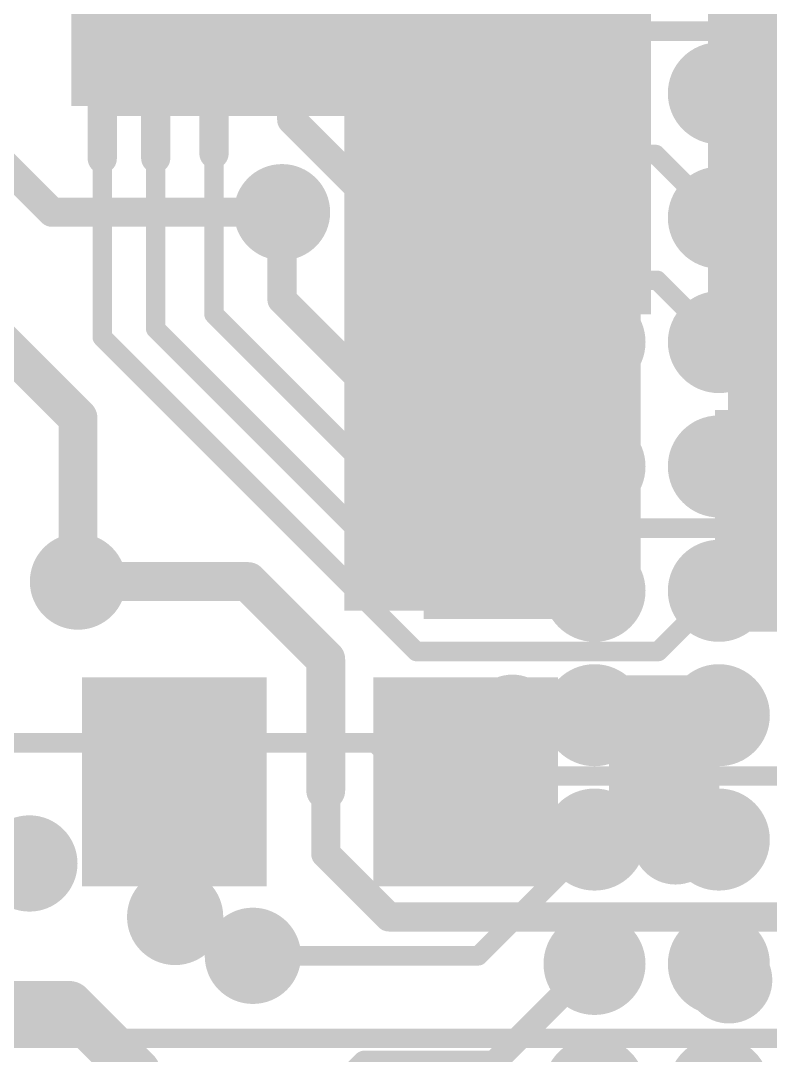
# Model space of a CAD drawing. Header units: millimetres. Extents: x -0.39 to 4.37, y -0.38 to 3.54.
# Drawn here: x 1.3242 to 1.4785, y 1.5855 to 1.7984 of the extents above; entities that cross this region are included whole.
import ezdxf

# ---------------------------------------------------------------- set-up
doc = ezdxf.new("R2010")
doc.units = ezdxf.units.MM
doc.header["$MEASUREMENT"] = 0
for name, color, linetype in [('BottomLayer', 5, 'Continuous'), ('BottomPaste', 16, 'Continuous'), ('BottomSolder', 6, 'Continuous'), ('TopLayer', 1, 'Continuous'), ('TopPaste', 8, 'Continuous'), ('TopSolder', 216, 'Continuous'), ('ViaHoleLayer', 16, 'Continuous')]:
    doc.layers.add(name, color=color, linetype=linetype)

# ---------------------------------------------------------------- blocks, each defined once
blk = doc.blocks.new('RES0603_B_343')
at = {"layer": 'BottomLayer'}
for points in [[(-0.045, -0.0175), (-0.045, 0.0175), (-0.015, 0.0175), (-0.015, -0.0175)], [(0.015, -0.0175), (0.015, 0.0175), (0.045, 0.0175), (0.045, -0.0175)]]:
    blk.add_hatch(color=5, dxfattribs=at).paths.add_polyline_path(points)
at = {"layer": 'BottomPaste'}
for points in [[(-0.045, -0.0175), (-0.045, 0.0175), (-0.015, 0.0175), (-0.015, -0.0175)], [(0.015, -0.0175), (0.015, 0.0175), (0.045, 0.0175), (0.045, -0.0175)]]:
    blk.add_hatch(color=16, dxfattribs=at).paths.add_polyline_path(points)
at = {"layer": 'BottomSolder'}
for points in [[(-0.049, -0.0215), (-0.049, 0.0215), (-0.011, 0.0215), (-0.011, -0.0215)], [(0.011, -0.0215), (0.011, 0.0215), (0.049, 0.0215), (0.049, -0.0215)]]:
    blk.add_hatch(color=6, dxfattribs=at).paths.add_polyline_path(points)
blk = doc.blocks.new('RK3399_364')
at = {"layer": 'TopLayer'}
h = blk.add_hatch(color=1, dxfattribs=at)
edge = h.paths.add_edge_path()
edge.add_arc((0.3582682, 0.0255905), 0.006496, 0, 360)
h = blk.add_hatch(color=1, dxfattribs=at)
edge = h.paths.add_edge_path()
edge.add_arc((0.3838582, 0.0255905), 0.006496, 0, 360)
h = blk.add_hatch(color=1, dxfattribs=at)
edge = h.paths.add_edge_path()
edge.add_arc((0.3582682, 5e-07), 0.006496, 0, 360)
h = blk.add_hatch(color=1, dxfattribs=at)
edge = h.paths.add_edge_path()
edge.add_arc((0.3838582, 5e-07), 0.006496, 0, 360)
h = blk.add_hatch(color=1, dxfattribs=at)
edge = h.paths.add_edge_path()
edge.add_arc((0.3582682, -0.0255915), 0.006496, 0, 360)
h = blk.add_hatch(color=1, dxfattribs=at)
edge = h.paths.add_edge_path()
edge.add_arc((0.3838582, -0.0255915), 0.006496, 0, 360)
h = blk.add_hatch(color=1, dxfattribs=at)
edge = h.paths.add_edge_path()
edge.add_arc((0.3582682, -0.0511815), 0.006496, 0, 360)
h = blk.add_hatch(color=1, dxfattribs=at)
edge = h.paths.add_edge_path()
edge.add_arc((0.3838582, -0.0511815), 0.006496, 0, 360)
h = blk.add_hatch(color=1, dxfattribs=at)
edge = h.paths.add_edge_path()
edge.add_arc((0.3582682, -0.0767715), 0.006496, 0, 360)
h = blk.add_hatch(color=1, dxfattribs=at)
edge = h.paths.add_edge_path()
edge.add_arc((0.3838582, -0.0767715), 0.006496, 0, 360)
h = blk.add_hatch(color=1, dxfattribs=at)
edge = h.paths.add_edge_path()
edge.add_arc((0.3582682, -0.1023615), 0.006496, 0, 360)
h = blk.add_hatch(color=1, dxfattribs=at)
edge = h.paths.add_edge_path()
edge.add_arc((0.3838582, -0.1023615), 0.006496, 0, 360)
h = blk.add_hatch(color=1, dxfattribs=at)
edge = h.paths.add_edge_path()
edge.add_arc((0.3582682, -0.1279535), 0.006496, 0, 360)
h = blk.add_hatch(color=1, dxfattribs=at)
edge = h.paths.add_edge_path()
edge.add_arc((0.3838582, -0.1279535), 0.006496, 0, 360)
h = blk.add_hatch(color=1, dxfattribs=at)
edge = h.paths.add_edge_path()
edge.add_arc((0.3582682, -0.1535435), 0.006496, 0, 360)
h = blk.add_hatch(color=1, dxfattribs=at)
edge = h.paths.add_edge_path()
edge.add_arc((0.3838582, -0.1535435), 0.006496, 0, 360)
at = {"layer": 'TopPaste'}
h = blk.add_hatch(color=8, dxfattribs=at)
edge = h.paths.add_edge_path()
edge.add_arc((0.3582682, 0.0255905), 0.006496, 0, 360)
h = blk.add_hatch(color=8, dxfattribs=at)
edge = h.paths.add_edge_path()
edge.add_arc((0.3838582, 0.0255905), 0.006496, 0, 360)
h = blk.add_hatch(color=8, dxfattribs=at)
edge = h.paths.add_edge_path()
edge.add_arc((0.3582682, 5e-07), 0.006496, 0, 360)
h = blk.add_hatch(color=8, dxfattribs=at)
edge = h.paths.add_edge_path()
edge.add_arc((0.3838582, 5e-07), 0.006496, 0, 360)
h = blk.add_hatch(color=8, dxfattribs=at)
edge = h.paths.add_edge_path()
edge.add_arc((0.3582682, -0.0255915), 0.006496, 0, 360)
h = blk.add_hatch(color=8, dxfattribs=at)
edge = h.paths.add_edge_path()
edge.add_arc((0.3838582, -0.0255915), 0.006496, 0, 360)
h = blk.add_hatch(color=8, dxfattribs=at)
edge = h.paths.add_edge_path()
edge.add_arc((0.3582682, -0.0511815), 0.006496, 0, 360)
h = blk.add_hatch(color=8, dxfattribs=at)
edge = h.paths.add_edge_path()
edge.add_arc((0.3838582, -0.0511815), 0.006496, 0, 360)
h = blk.add_hatch(color=8, dxfattribs=at)
edge = h.paths.add_edge_path()
edge.add_arc((0.3582682, -0.0767715), 0.006496, 0, 360)
h = blk.add_hatch(color=8, dxfattribs=at)
edge = h.paths.add_edge_path()
edge.add_arc((0.3838582, -0.0767715), 0.006496, 0, 360)
h = blk.add_hatch(color=8, dxfattribs=at)
edge = h.paths.add_edge_path()
edge.add_arc((0.3582682, -0.1023615), 0.006496, 0, 360)
h = blk.add_hatch(color=8, dxfattribs=at)
edge = h.paths.add_edge_path()
edge.add_arc((0.3838582, -0.1023615), 0.006496, 0, 360)
h = blk.add_hatch(color=8, dxfattribs=at)
edge = h.paths.add_edge_path()
edge.add_arc((0.3582682, -0.1279535), 0.006496, 0, 360)
h = blk.add_hatch(color=8, dxfattribs=at)
edge = h.paths.add_edge_path()
edge.add_arc((0.3838582, -0.1279535), 0.006496, 0, 360)
h = blk.add_hatch(color=8, dxfattribs=at)
edge = h.paths.add_edge_path()
edge.add_arc((0.3582682, -0.1535435), 0.006496, 0, 360)
h = blk.add_hatch(color=8, dxfattribs=at)
edge = h.paths.add_edge_path()
edge.add_arc((0.3838582, -0.1535435), 0.006496, 0, 360)
at = {"layer": 'TopSolder'}
h = blk.add_hatch(color=216, dxfattribs=at)
edge = h.paths.add_edge_path()
edge.add_arc((0.3582682, 0.0511805), 0.010496, 0, 360)
h = blk.add_hatch(color=216, dxfattribs=at)
edge = h.paths.add_edge_path()
edge.add_arc((0.3838582, 0.0511805), 0.010496, 0, 360)
h = blk.add_hatch(color=216, dxfattribs=at)
edge = h.paths.add_edge_path()
edge.add_arc((0.3582682, 0.0255905), 0.010496, 0, 360)
h = blk.add_hatch(color=216, dxfattribs=at)
edge = h.paths.add_edge_path()
edge.add_arc((0.3838582, 0.0255905), 0.010496, 0, 360)
h = blk.add_hatch(color=216, dxfattribs=at)
edge = h.paths.add_edge_path()
edge.add_arc((0.3582682, 5e-07), 0.010496, 0, 360)
h = blk.add_hatch(color=216, dxfattribs=at)
edge = h.paths.add_edge_path()
edge.add_arc((0.3838582, 5e-07), 0.010496, 0, 360)
h = blk.add_hatch(color=216, dxfattribs=at)
edge = h.paths.add_edge_path()
edge.add_arc((0.3582682, -0.0255915), 0.010496, 0, 360)
h = blk.add_hatch(color=216, dxfattribs=at)
edge = h.paths.add_edge_path()
edge.add_arc((0.3838582, -0.0255915), 0.010496, 0, 360)
h = blk.add_hatch(color=216, dxfattribs=at)
edge = h.paths.add_edge_path()
edge.add_arc((0.3582682, -0.0511815), 0.010496, 0, 360)
h = blk.add_hatch(color=216, dxfattribs=at)
edge = h.paths.add_edge_path()
edge.add_arc((0.3838582, -0.0511815), 0.010496, 0, 360)
h = blk.add_hatch(color=216, dxfattribs=at)
edge = h.paths.add_edge_path()
edge.add_arc((0.3582682, -0.0767715), 0.010496, 0, 360)
h = blk.add_hatch(color=216, dxfattribs=at)
edge = h.paths.add_edge_path()
edge.add_arc((0.3838582, -0.0767715), 0.010496, 0, 360)
h = blk.add_hatch(color=216, dxfattribs=at)
edge = h.paths.add_edge_path()
edge.add_arc((0.3582682, -0.1023615), 0.010496, 0, 360)
h = blk.add_hatch(color=216, dxfattribs=at)
edge = h.paths.add_edge_path()
edge.add_arc((0.3838582, -0.1023615), 0.010496, 0, 360)
h = blk.add_hatch(color=216, dxfattribs=at)
edge = h.paths.add_edge_path()
edge.add_arc((0.3582682, -0.1279535), 0.010496, 0, 360)
h = blk.add_hatch(color=216, dxfattribs=at)
edge = h.paths.add_edge_path()
edge.add_arc((0.3838582, -0.1279535), 0.010496, 0, 360)
h = blk.add_hatch(color=216, dxfattribs=at)
edge = h.paths.add_edge_path()
edge.add_arc((0.3582682, -0.1535435), 0.010496, 0, 360)
h = blk.add_hatch(color=216, dxfattribs=at)
edge = h.paths.add_edge_path()
edge.add_arc((0.3838582, -0.1535435), 0.010496, 0, 360)
blk = doc.blocks.new('X322524MOB4SI_B_366')
at = {"layer": 'BottomLayer'}
for points in [[(-0.07086615, 0.05708655), (-0.01574805, 0.05708655), (-0.01574805, 0.00984245), (-0.07086615, 0.00984245)], [(0.01574785, 0.05708655), (0.07086595, 0.05708655), (0.07086595, 0.00984245), (0.01574785, 0.00984245)], [(-0.07086615, -0.00984345), (-0.01574805, -0.00984345), (-0.01574805, -0.05708755), (-0.07086615, -0.05708755)], [(0.01574785, -0.00984345), (0.07086595, -0.00984345), (0.07086595, -0.05708755), (0.01574785, -0.05708755)]]:
    blk.add_hatch(color=5, dxfattribs=at).paths.add_polyline_path(points)
at = {"layer": 'BottomPaste'}
for points in [[(-0.07086615, 0.05708655), (-0.01574805, 0.05708655), (-0.01574805, 0.00984245), (-0.07086615, 0.00984245)], [(0.01574785, 0.05708655), (0.07086595, 0.05708655), (0.07086595, 0.00984245), (0.01574785, 0.00984245)], [(-0.07086615, -0.00984345), (-0.01574805, -0.00984345), (-0.01574805, -0.05708755), (-0.07086615, -0.05708755)], [(0.01574785, -0.00984345), (0.07086595, -0.00984345), (0.07086595, -0.05708755), (0.01574785, -0.05708755)]]:
    blk.add_hatch(color=16, dxfattribs=at).paths.add_polyline_path(points)
at = {"layer": 'BottomSolder'}
for points in [[(-0.07486615, 0.06108655), (-0.01174805, 0.06108655), (-0.01174805, 0.00584245), (-0.07486615, 0.00584245)], [(0.01174785, 0.06108655), (0.07486595, 0.06108655), (0.07486595, 0.00584245), (0.01174785, 0.00584245)], [(-0.07486615, -0.00584345), (-0.01174805, -0.00584345), (-0.01174805, -0.06108755), (-0.07486615, -0.06108755)], [(0.01174785, -0.00584345), (0.07486595, -0.00584345), (0.07486595, -0.06108755), (0.01174785, -0.06108755)]]:
    blk.add_hatch(color=6, dxfattribs=at).paths.add_polyline_path(points)
blk = doc.blocks.new('RES0603_B_401')
at = {"layer": 'BottomLayer'}
for points in [[(-0.045, -0.0175), (-0.045, 0.0175), (-0.015, 0.0175), (-0.015, -0.0175)], [(0.015, -0.0175), (0.015, 0.0175), (0.045, 0.0175), (0.045, -0.0175)]]:
    blk.add_hatch(color=5, dxfattribs=at).paths.add_polyline_path(points)
at = {"layer": 'BottomPaste'}
for points in [[(-0.045, -0.0175), (-0.045, 0.0175), (-0.015, 0.0175), (-0.015, -0.0175)], [(0.015, -0.0175), (0.015, 0.0175), (0.045, 0.0175), (0.045, -0.0175)]]:
    blk.add_hatch(color=16, dxfattribs=at).paths.add_polyline_path(points)
at = {"layer": 'BottomSolder'}
for points in [[(-0.049, -0.0215), (-0.049, 0.0215), (-0.011, 0.0215), (-0.011, -0.0215)], [(0.011, -0.0215), (0.011, 0.0215), (0.049, 0.0215), (0.049, -0.0215)]]:
    blk.add_hatch(color=6, dxfattribs=at).paths.add_polyline_path(points)
blk = doc.blocks.new('C__0402_B_451')
at = {"layer": 'BottomLayer'}
for points in [[(-0.009499999999999996, 0.0125), (-0.009500000000000003, -0.0125), (-0.0275, -0.0125), (-0.0275, 0.0125)], [(0.0275, 0.0125), (0.0275, -0.0125), (0.009499999999999996, -0.0125), (0.009500000000000003, 0.0125)]]:
    blk.add_hatch(color=5, dxfattribs=at).paths.add_polyline_path(points)
at = {"layer": 'BottomPaste'}
for points in [[(-0.009499999999999996, 0.0125), (-0.009500000000000003, -0.0125), (-0.0275, -0.0125), (-0.0275, 0.0125)], [(0.0275, 0.0125), (0.0275, -0.0125), (0.009499999999999996, -0.0125), (0.009500000000000003, 0.0125)]]:
    blk.add_hatch(color=16, dxfattribs=at).paths.add_polyline_path(points)
at = {"layer": 'BottomSolder'}
for points in [[(-0.007137799999999997, 0.0148622), (-0.007137800000000003, -0.0148622), (-0.0298622, -0.0148622), (-0.0298622, 0.0148622)], [(0.0298622, 0.0148622), (0.0298622, -0.0148622), (0.007137799999999997, -0.0148622), (0.007137800000000003, 0.0148622)]]:
    blk.add_hatch(color=6, dxfattribs=at).paths.add_polyline_path(points)
blk = doc.blocks.new('C__0603_B_500')
at = {"layer": 'BottomLayer'}
for points in [[(-0.015, 0.0175), (-0.015, -0.0175), (-0.045, -0.0175), (-0.045, 0.0175)], [(0.045, 0.0175), (0.045, -0.0175), (0.015, -0.0175), (0.015, 0.0175)]]:
    blk.add_hatch(color=5, dxfattribs=at).paths.add_polyline_path(points)
at = {"layer": 'BottomPaste'}
for points in [[(-0.015, 0.0175), (-0.015, -0.0175), (-0.045, -0.0175), (-0.045, 0.0175)], [(0.045, 0.0175), (0.045, -0.0175), (0.015, -0.0175), (0.015, 0.0175)]]:
    blk.add_hatch(color=16, dxfattribs=at).paths.add_polyline_path(points)
at = {"layer": 'BottomSolder'}
for points in [[(-0.011, 0.0215), (-0.011, -0.0215), (-0.049, -0.0215), (-0.049, 0.0215)], [(0.049, 0.0215), (0.049, -0.0215), (0.011, -0.0215), (0.011, 0.0215)]]:
    blk.add_hatch(color=6, dxfattribs=at).paths.add_polyline_path(points)

msp = doc.modelspace()

# ---------------------------------------------------------------- hatches: boundary and pattern name
at = {"layer": 'BottomLayer'}
for points in [[(1.4698225, 1.6726652), (1.5009999, 1.6726652), (1.5009999, 1.817), (1.4698225, 1.817)], [(1.3381395, 1.7788222), (1.4128225, 1.7788222), (1.4128225, 1.8148222), (1.3381395, 1.8148222)], [(1.3908225, 1.677), (1.4518225, 1.677), (1.4518225, 1.797), (1.3908225, 1.797)]]:
    msp.add_hatch(color=5, dxfattribs=at).paths.add_polyline_path(points)
h = msp.add_hatch(color=5, dxfattribs=at)
edge = h.paths.add_edge_path()
edge.add_arc((1.378, 1.759), 0.0059055, 0, 360)
h = msp.add_hatch(color=5, dxfattribs=at)
edge = h.paths.add_edge_path()
edge.add_arc((1.401, 1.74), 0.0049212, 0, 360)
h = msp.add_hatch(color=5, dxfattribs=at)
edge = h.paths.add_edge_path()
edge.add_arc((1.336, 1.683), 0.0059055, 0, 360)
h = msp.add_hatch(color=5, dxfattribs=at)
edge = h.paths.add_edge_path()
edge.add_arc((1.4254258, 1.6549357), 0.0049212, 0, 360)
h = msp.add_hatch(color=5, dxfattribs=at)
edge = h.paths.add_edge_path()
edge.add_arc((1.459, 1.6295863), 0.0049212, 0, 360)
h = msp.add_hatch(color=5, dxfattribs=at)
edge = h.paths.add_edge_path()
edge.add_arc((1.326, 1.625), 0.0059055, 0, 360)
h = msp.add_hatch(color=5, dxfattribs=at)
edge = h.paths.add_edge_path()
edge.add_arc((1.356, 1.614), 0.0059055, 0, 360)
h = msp.add_hatch(color=5, dxfattribs=at)
edge = h.paths.add_edge_path()
edge.add_arc((1.372, 1.606), 0.0059055, 0, 360)
h = msp.add_hatch(color=5, dxfattribs=at)
edge = h.paths.add_edge_path()
edge.add_arc((1.47, 1.601), 0.0049212, 0, 360)
at = {"layer": 'BottomSolder'}
h = msp.add_hatch(color=6, dxfattribs=at)
edge = h.paths.add_edge_path()
edge.add_arc((1.378, 1.759), 0.0099055, 0, 360)
h = msp.add_hatch(color=6, dxfattribs=at)
edge = h.paths.add_edge_path()
edge.add_arc((1.401, 1.74), 0.0089212, 0, 360)
h = msp.add_hatch(color=6, dxfattribs=at)
edge = h.paths.add_edge_path()
edge.add_arc((1.336, 1.683), 0.0099055, 0, 360)
h = msp.add_hatch(color=6, dxfattribs=at)
edge = h.paths.add_edge_path()
edge.add_arc((1.4254258, 1.6549357), 0.0089212, 0, 360)
h = msp.add_hatch(color=6, dxfattribs=at)
edge = h.paths.add_edge_path()
edge.add_arc((1.459, 1.6295863), 0.0089212, 0, 360)
h = msp.add_hatch(color=6, dxfattribs=at)
edge = h.paths.add_edge_path()
edge.add_arc((1.326, 1.625), 0.0099055, 0, 360)
h = msp.add_hatch(color=6, dxfattribs=at)
edge = h.paths.add_edge_path()
edge.add_arc((1.356, 1.614), 0.0099055, 0, 360)
h = msp.add_hatch(color=6, dxfattribs=at)
edge = h.paths.add_edge_path()
edge.add_arc((1.372, 1.606), 0.0099055, 0, 360)
h = msp.add_hatch(color=6, dxfattribs=at)
edge = h.paths.add_edge_path()
edge.add_arc((1.47, 1.601), 0.0089212, 0, 360)
at = {"layer": 'TopLayer'}
h = msp.add_hatch(color=1, dxfattribs=at)
edge = h.paths.add_edge_path()
edge.add_arc((1.378, 1.759), 0.0059055, 0, 360)
h = msp.add_hatch(color=1, dxfattribs=at)
edge = h.paths.add_edge_path()
edge.add_arc((1.401, 1.74), 0.0049212, 0, 360)
h = msp.add_hatch(color=1, dxfattribs=at)
edge = h.paths.add_edge_path()
edge.add_arc((1.336, 1.683), 0.0059055, 0, 360)
h = msp.add_hatch(color=1, dxfattribs=at)
edge = h.paths.add_edge_path()
edge.add_arc((1.4254258, 1.6549357), 0.0049212, 0, 360)
h = msp.add_hatch(color=1, dxfattribs=at)
edge = h.paths.add_edge_path()
edge.add_arc((1.459, 1.6295863), 0.0049212, 0, 360)
h = msp.add_hatch(color=1, dxfattribs=at)
edge = h.paths.add_edge_path()
edge.add_arc((1.326, 1.625), 0.0059055, 0, 360)
h = msp.add_hatch(color=1, dxfattribs=at)
edge = h.paths.add_edge_path()
edge.add_arc((1.356, 1.614), 0.0059055, 0, 360)
h = msp.add_hatch(color=1, dxfattribs=at)
edge = h.paths.add_edge_path()
edge.add_arc((1.372, 1.606), 0.0059055, 0, 360)
h = msp.add_hatch(color=1, dxfattribs=at)
edge = h.paths.add_edge_path()
edge.add_arc((1.47, 1.601), 0.0049212, 0, 360)
at = {"layer": 'TopSolder'}
h = msp.add_hatch(color=216, dxfattribs=at)
edge = h.paths.add_edge_path()
edge.add_arc((1.378, 1.759), 0.0099055, 0, 360)
h = msp.add_hatch(color=216, dxfattribs=at)
edge = h.paths.add_edge_path()
edge.add_arc((1.401, 1.74), 0.0089212, 0, 360)
h = msp.add_hatch(color=216, dxfattribs=at)
edge = h.paths.add_edge_path()
edge.add_arc((1.336, 1.683), 0.0099055, 0, 360)
h = msp.add_hatch(color=216, dxfattribs=at)
edge = h.paths.add_edge_path()
edge.add_arc((1.4254258, 1.6549357), 0.0089212, 0, 360)
h = msp.add_hatch(color=216, dxfattribs=at)
edge = h.paths.add_edge_path()
edge.add_arc((1.459, 1.6295863), 0.0089212, 0, 360)
h = msp.add_hatch(color=216, dxfattribs=at)
edge = h.paths.add_edge_path()
edge.add_arc((1.326, 1.625), 0.0099055, 0, 360)
h = msp.add_hatch(color=216, dxfattribs=at)
edge = h.paths.add_edge_path()
edge.add_arc((1.356, 1.614), 0.0099055, 0, 360)
h = msp.add_hatch(color=216, dxfattribs=at)
edge = h.paths.add_edge_path()
edge.add_arc((1.372, 1.606), 0.0099055, 0, 360)
h = msp.add_hatch(color=216, dxfattribs=at)
edge = h.paths.add_edge_path()
edge.add_arc((1.47, 1.601), 0.0089212, 0, 360)
at = {"layer": 'ViaHoleLayer'}
h = msp.add_hatch(color=16, dxfattribs=at)
edge = h.paths.add_edge_path()
edge.add_arc((1.378, 1.759), 0.003937, 0, 360)
h = msp.add_hatch(color=16, dxfattribs=at)
edge = h.paths.add_edge_path()
edge.add_arc((1.401, 1.74), 0.003937, 0, 360)
h = msp.add_hatch(color=16, dxfattribs=at)
edge = h.paths.add_edge_path()
edge.add_arc((1.336, 1.683), 0.003937, 0, 360)
h = msp.add_hatch(color=16, dxfattribs=at)
edge = h.paths.add_edge_path()
edge.add_arc((1.4254258, 1.6549357), 0.003937, 0, 360)
h = msp.add_hatch(color=16, dxfattribs=at)
edge = h.paths.add_edge_path()
edge.add_arc((1.459, 1.6295863), 0.003937, 0, 360)
h = msp.add_hatch(color=16, dxfattribs=at)
edge = h.paths.add_edge_path()
edge.add_arc((1.326, 1.625), 0.003937, 0, 360)
h = msp.add_hatch(color=16, dxfattribs=at)
edge = h.paths.add_edge_path()
edge.add_arc((1.356, 1.614), 0.003937, 0, 360)
h = msp.add_hatch(color=16, dxfattribs=at)
edge = h.paths.add_edge_path()
edge.add_arc((1.372, 1.606), 0.003937, 0, 360)
h = msp.add_hatch(color=16, dxfattribs=at)
edge = h.paths.add_edge_path()
edge.add_arc((1.47, 1.601), 0.003937, 0, 360)

# ---------------------------------------------------------------- linework, layer by layer
at = {"layer": 'BottomLayer'}
for points, const_width in [([(1.4656842, 1.8100861), (1.4736659, 1.7950742)], 0.006), ([(1.288, 1.8016447), (1.3306447, 1.759)], 0.006), ([(1.4736659, 1.7950742), (1.4944537, 1.7705013)], 0.006), ([(1.3306447, 1.759), (1.378, 1.759)], 0.006), ([(1.336, 1.683), (1.3710001, 1.683)], 0.008), ([(1.3710001, 1.683), (1.387, 1.6670001)], 0.008), ([(1.387, 1.64), (1.387, 1.6670001)], 0.008), ([(1.4566395, 1.6488222), (1.459, 1.6464617)], 0.012), ([(1.459, 1.6295863), (1.459, 1.6464617)], 0.012), ([(1.4158225, 1.6418222), (1.4158225, 1.6443222)], 0.01), ([(1.3558225, 1.6418222), (1.356, 1.6416447)], 0.008), ([(1.356, 1.614), (1.356, 1.6416447)], 0.008), ([(1.387, 1.627), (1.387, 1.64)], 0.006), ([(1.387, 1.627), (1.4, 1.614)], 0.006), ([(1.4, 1.614), (1.5580001, 1.614)], 0.006), ([(1.234, 1.589), (1.5210001, 1.589)], 0.004)]:
    msp.add_lwpolyline(points, dxfattribs=dict(at, const_width=const_width))
for points, const_width in [([(1.4721659, 1.7950742, 1), (1.4751659, 1.7950742, 1)], 0.003), ([(1.4721659, 1.7950742, 1), (1.4751659, 1.7950742, 1)], 0.003), ([(1.3291447, 1.759, 1), (1.3321447, 1.759, 1)], 0.003), ([(1.3291447, 1.759, 1), (1.3321447, 1.759, 1)], 0.003), ([(1.3765, 1.759, 1), (1.3795, 1.759, 1)], 0.003), ([(1.334, 1.683, 1), (1.338, 1.683, 1)], 0.004), ([(1.3690001, 1.683, 1), (1.3730001, 1.683, 1)], 0.004), ([(1.3690001, 1.683, 1), (1.3730001, 1.683, 1)], 0.004), ([(1.385, 1.6670001, 1), (1.389, 1.6670001, 1)], 0.004), ([(1.385, 1.6670001, 1), (1.389, 1.6670001, 1)], 0.004), ([(1.4536395, 1.6488222, 1), (1.4596395, 1.6488222, 1)], 0.006), ([(1.456, 1.6464617, 1), (1.462, 1.6464617, 1)], 0.006), ([(1.456, 1.6464617, 1), (1.462, 1.6464617, 1)], 0.006), ([(1.4133225, 1.6443222, 1), (1.4183225, 1.6443222, 1)], 0.005), ([(1.3538225, 1.6418222, 1), (1.3578225, 1.6418222, 1)], 0.004), ([(1.354, 1.6416447, 1), (1.358, 1.6416447, 1)], 0.004), ([(1.354, 1.6416447, 1), (1.358, 1.6416447, 1)], 0.004), ([(1.4133225, 1.6418222, 1), (1.4183225, 1.6418222, 1)], 0.005), ([(1.385, 1.64, 1), (1.389, 1.64, 1)], 0.004), ([(1.3855, 1.64, 1), (1.3885, 1.64, 1)], 0.003), ([(1.456, 1.6295863, 1), (1.462, 1.6295863, 1)], 0.006), ([(1.3855, 1.627, 1), (1.3885, 1.627, 1)], 0.003), ([(1.3855, 1.627, 1), (1.3885, 1.627, 1)], 0.003), ([(1.354, 1.614, 1), (1.358, 1.614, 1)], 0.004), ([(1.3985, 1.614, 1), (1.4015, 1.614, 1)], 0.003), ([(1.3985, 1.614, 1), (1.4015, 1.614, 1)], 0.003)]:
    msp.add_lwpolyline(points, format="xyb", close=True, dxfattribs=dict(at, const_width=const_width))
at = {"layer": 'TopLayer'}
for points, const_width in [([(1.352, 1.7701), (1.352, 2.028)], 0.006), ([(1.4070001, 1.7939999), (1.4070001, 2.0173847)], 0.005), ([(1.3940001, 1.7886152), (1.3940001, 2.0119999)], 0.005), ([(1.364, 1.771), (1.364, 2.0055639)], 0.006), ([(1.341, 1.77), (1.341, 1.8662194)], 0.006), ([(1.38, 1.778), (1.38, 1.84)], 0.006), ([(1.417, 1.814), (1.4347438, 1.7962562)], 0.004), ([(1.4347438, 1.7962562), (1.6086645, 1.7962562)], 0.004), ([(1.4070001, 1.7939999), (1.4301298, 1.7708702)], 0.005), ([(1.3940001, 1.7886152), (1.4247451, 1.7578702)], 0.005), ([(1.38, 1.778), (1.4, 1.758)], 0.006), ([(1.341, 1.7332721), (1.341, 1.77)], 0.004), ([(1.352, 1.735), (1.352, 1.7701)], 0.004), ([(1.364, 1.738), (1.364, 1.771)], 0.004), ([(1.4301298, 1.7708702), (1.4549165, 1.7708702)], 0.004), ([(1.4549165, 1.7708702), (1.4679165, 1.7578702)], 0.004), ([(1.378, 1.741), (1.378, 1.759)], 0.006), ([(1.4, 1.758), (1.413, 1.745)], 0.004), ([(1.4247451, 1.7578702), (1.4423265, 1.7578702)], 0.005), ([(1.413, 1.745), (1.4551947, 1.745)], 0.004), ([(1.4551947, 1.745), (1.4679165, 1.7322782)], 0.004), ([(1.3128362, 1.7398222), (1.336, 1.7166584)], 0.008), ([(1.378, 1.741), (1.4123118, 1.7066882)], 0.006), ([(1.401, 1.74), (1.4087218, 1.7322782)], 0.006), ([(1.364, 1.738), (1.408, 1.694)], 0.004), ([(1.341, 1.7332721), (1.40567, 1.6686021)], 0.004), ([(1.352, 1.735), (1.4059018, 1.6810982)], 0.004), ([(1.4087218, 1.7322782), (1.4423265, 1.7322782)], 0.006), ([(1.4679185, 1.7066882), (1.4935085, 1.7322782)], 0.006), ([(1.336, 1.683), (1.336, 1.7166584)], 0.008), ([(1.4123118, 1.7066882), (1.4417029, 1.7066882)], 0.006), ([(1.4417029, 1.7066882), (1.4420147, 1.707)], 0.006), ([(1.4420147, 1.707), (1.4423265, 1.7066882)], 0.006), ([(1.4679165, 1.7066882), (1.4679185, 1.7066882)], 0.006), ([(1.408, 1.694), (1.4806067, 1.694)], 0.004), ([(1.4059018, 1.6810982), (1.4423265, 1.6810982)], 0.004), ([(1.4554204, 1.6686021), (1.4679165, 1.6810982)], 0.004), ([(1.40567, 1.6686021), (1.4554204, 1.6686021)], 0.004), ([(1.4254258, 1.6549357), (1.4423265, 1.6549357)], 0.006), ([(1.2998225, 1.6498222), (1.3971778, 1.6498222)], 0.004), ([(1.3971778, 1.6498222), (1.404, 1.643)], 0.004), ([(1.404, 1.643), (1.516, 1.643)], 0.004), ([(1.4184103, 1.606), (1.4423265, 1.6299162)], 0.004), ([(1.372, 1.606), (1.4184103, 1.606)], 0.004), ([(1.4419912, 1.6043262), (1.4423265, 1.6043262)], 0.006), ([(1.4679165, 1.6043262), (1.47, 1.6022427)], 0.006), ([(1.421665, 1.584), (1.4419912, 1.6043262)], 0.005), ([(1.47, 1.601), (1.47, 1.6022427)], 0.006), ([(1.2998225, 1.5958222), (1.3341778, 1.5958222)], 0.01), ([(1.3341778, 1.5958222), (1.348, 1.582)], 0.01), ([(1.324, 1.513), (1.395, 1.584)], 0.005), ([(1.348, 1.5659402), (1.348, 1.582)], 0.01), ([(1.395, 1.584), (1.421665, 1.584)], 0.005)]:
    msp.add_lwpolyline(points, dxfattribs=dict(at, const_width=const_width))
for points, const_width in [([(1.4337438, 1.7962562, 1), (1.4357438, 1.7962562, 1)], 0.002), ([(1.4337438, 1.7962562, 1), (1.4357438, 1.7962562, 1)], 0.002), ([(1.4057501, 1.7939999, 1), (1.4082501, 1.7939999, 1)], 0.0025), ([(1.4057501, 1.7939999, 1), (1.4082501, 1.7939999, 1)], 0.0025), ([(1.3927501, 1.7886152, 1), (1.3952501, 1.7886152, 1)], 0.0025), ([(1.3927501, 1.7886152, 1), (1.3952501, 1.7886152, 1)], 0.0025), ([(1.3785, 1.778, 1), (1.3815, 1.778, 1)], 0.003), ([(1.3785, 1.778, 1), (1.3815, 1.778, 1)], 0.003), ([(1.3625, 1.771, 1), (1.3655, 1.771, 1)], 0.003), ([(1.4288798, 1.7708702, 1), (1.4313798, 1.7708702, 1)], 0.0025), ([(1.3395, 1.77, 1), (1.3425, 1.77, 1)], 0.003), ([(1.34, 1.77, 1), (1.342, 1.77, 1)], 0.002), ([(1.3505, 1.7701, 1), (1.3535, 1.7701, 1)], 0.003), ([(1.351, 1.7701, 1), (1.353, 1.7701, 1)], 0.002), ([(1.363, 1.771, 1), (1.365, 1.771, 1)], 0.002), ([(1.4291298, 1.7708702, 1), (1.4311298, 1.7708702, 1)], 0.002), ([(1.4539165, 1.7708702, 1), (1.4559165, 1.7708702, 1)], 0.002), ([(1.4539165, 1.7708702, 1), (1.4559165, 1.7708702, 1)], 0.002), ([(1.3765, 1.759, 1), (1.3795, 1.759, 1)], 0.003), ([(1.3985, 1.758, 1), (1.4015, 1.758, 1)], 0.003), ([(1.399, 1.758, 1), (1.401, 1.758, 1)], 0.002), ([(1.4234951, 1.7578702, 1), (1.4259951, 1.7578702, 1)], 0.0025), ([(1.4234951, 1.7578702, 1), (1.4259951, 1.7578702, 1)], 0.0025), ([(1.4410765, 1.7578702, 1), (1.4435765, 1.7578702, 1)], 0.0025), ([(1.4669165, 1.7578702, 1), (1.4689165, 1.7578702, 1)], 0.002), ([(1.412, 1.745, 1), (1.414, 1.745, 1)], 0.002), ([(1.412, 1.745, 1), (1.414, 1.745, 1)], 0.002), ([(1.4541947, 1.745, 1), (1.4561947, 1.745, 1)], 0.002), ([(1.4541947, 1.745, 1), (1.4561947, 1.745, 1)], 0.002), ([(1.3765, 1.741, 1), (1.3795, 1.741, 1)], 0.003), ([(1.3765, 1.741, 1), (1.3795, 1.741, 1)], 0.003), ([(1.3995, 1.74, 1), (1.4025, 1.74, 1)], 0.003), ([(1.363, 1.738, 1), (1.365, 1.738, 1)], 0.002), ([(1.363, 1.738, 1), (1.365, 1.738, 1)], 0.002), ([(1.34, 1.7332721, 1), (1.342, 1.7332721, 1)], 0.002), ([(1.34, 1.7332721, 1), (1.342, 1.7332721, 1)], 0.002), ([(1.351, 1.735, 1), (1.353, 1.735, 1)], 0.002), ([(1.351, 1.735, 1), (1.353, 1.735, 1)], 0.002), ([(1.4072218, 1.7322782, 1), (1.4102218, 1.7322782, 1)], 0.003), ([(1.4072218, 1.7322782, 1), (1.4102218, 1.7322782, 1)], 0.003), ([(1.4408265, 1.7322782, 1), (1.4438265, 1.7322782, 1)], 0.003), ([(1.4669165, 1.7322782, 1), (1.4689165, 1.7322782, 1)], 0.002), ([(1.334, 1.7166584, 1), (1.338, 1.7166584, 1)], 0.004), ([(1.334, 1.7166584, 1), (1.338, 1.7166584, 1)], 0.004), ([(1.4108118, 1.7066882, 1), (1.4138118, 1.7066882, 1)], 0.003), ([(1.4108118, 1.7066882, 1), (1.4138118, 1.7066882, 1)], 0.003), ([(1.4402029, 1.7066882, 1), (1.4432029, 1.7066882, 1)], 0.003), ([(1.4402029, 1.7066882, 1), (1.4432029, 1.7066882, 1)], 0.003), ([(1.4405147, 1.707, 1), (1.4435147, 1.707, 1)], 0.003), ([(1.4405147, 1.707, 1), (1.4435147, 1.707, 1)], 0.003), ([(1.4408265, 1.7066882, 1), (1.4438265, 1.7066882, 1)], 0.003), ([(1.4664165, 1.7066882, 1), (1.4694165, 1.7066882, 1)], 0.003), ([(1.4664185, 1.7066882, 1), (1.4694185, 1.7066882, 1)], 0.003), ([(1.4664185, 1.7066882, 1), (1.4694185, 1.7066882, 1)], 0.003), ([(1.407, 1.694, 1), (1.409, 1.694, 1)], 0.002), ([(1.407, 1.694, 1), (1.409, 1.694, 1)], 0.002), ([(1.334, 1.683, 1), (1.338, 1.683, 1)], 0.004), ([(1.4049018, 1.6810982, 1), (1.4069018, 1.6810982, 1)], 0.002), ([(1.4049018, 1.6810982, 1), (1.4069018, 1.6810982, 1)], 0.002), ([(1.4413265, 1.6810982, 1), (1.4433265, 1.6810982, 1)], 0.002), ([(1.4669165, 1.6810982, 1), (1.4689165, 1.6810982, 1)], 0.002), ([(1.40467, 1.6686021, 1), (1.40667, 1.6686021, 1)], 0.002), ([(1.40467, 1.6686021, 1), (1.40667, 1.6686021, 1)], 0.002), ([(1.4544204, 1.6686021, 1), (1.4564204, 1.6686021, 1)], 0.002), ([(1.4544204, 1.6686021, 1), (1.4564204, 1.6686021, 1)], 0.002), ([(1.4239258, 1.6549357, 1), (1.4269258, 1.6549357, 1)], 0.003), ([(1.4408265, 1.6549357, 1), (1.4438265, 1.6549357, 1)], 0.003), ([(1.3961778, 1.6498222, 1), (1.3981778, 1.6498222, 1)], 0.002), ([(1.3961778, 1.6498222, 1), (1.3981778, 1.6498222, 1)], 0.002), ([(1.403, 1.643, 1), (1.405, 1.643, 1)], 0.002), ([(1.403, 1.643, 1), (1.405, 1.643, 1)], 0.002), ([(1.4413265, 1.6299162, 1), (1.4433265, 1.6299162, 1)], 0.002), ([(1.371, 1.606, 1), (1.373, 1.606, 1)], 0.002), ([(1.4174103, 1.606, 1), (1.4194103, 1.606, 1)], 0.002), ([(1.4174103, 1.606, 1), (1.4194103, 1.606, 1)], 0.002), ([(1.4404912, 1.6043262, 1), (1.4434912, 1.6043262, 1)], 0.003), ([(1.4408265, 1.6043262, 1), (1.4438265, 1.6043262, 1)], 0.003), ([(1.4664165, 1.6043262, 1), (1.4694165, 1.6043262, 1)], 0.003), ([(1.4407412, 1.6043262, 1), (1.4432412, 1.6043262, 1)], 0.0025), ([(1.4685, 1.6022427, 1), (1.4715, 1.6022427, 1)], 0.003), ([(1.4685, 1.6022427, 1), (1.4715, 1.6022427, 1)], 0.003), ([(1.4685, 1.601, 1), (1.4715, 1.601, 1)], 0.003), ([(1.3316778, 1.5958222, 1), (1.3366778, 1.5958222, 1)], 0.005), ([(1.3316778, 1.5958222, 1), (1.3366778, 1.5958222, 1)], 0.005), ([(1.3455, 1.582, 1), (1.3505, 1.582, 1)], 0.005), ([(1.3455, 1.582, 1), (1.3505, 1.582, 1)], 0.005), ([(1.39375, 1.584, 1), (1.39625, 1.584, 1)], 0.0025), ([(1.39375, 1.584, 1), (1.39625, 1.584, 1)], 0.0025), ([(1.420415, 1.584, 1), (1.422915, 1.584, 1)], 0.0025), ([(1.420415, 1.584, 1), (1.422915, 1.584, 1)], 0.0025)]:
    msp.add_lwpolyline(points, format="xyb", close=True, dxfattribs=dict(at, const_width=const_width))

# ---------------------------------------------------------------- block references
for name, p, rotation in [('RK3399_364', (1.8261847, 1.6299167), 180), ('X322524MOB4SI_B_366', (1.4598225, 1.8128222), 90), ('RES0603_B_401', (1.3561395, 1.8298219), 90)]:
    msp.add_blockref(name, p, dxfattribs=dict(rotation=rotation))
for name, p in [('C__0603_B_500', (1.4561395, 1.6968222)), ('RES0603_B_343', (1.3858225, 1.6418222)), ('C__0402_B_451', (1.4751395, 1.6488222))]:
    msp.add_blockref(name, p)

doc.saveas('drawing.dxf')
